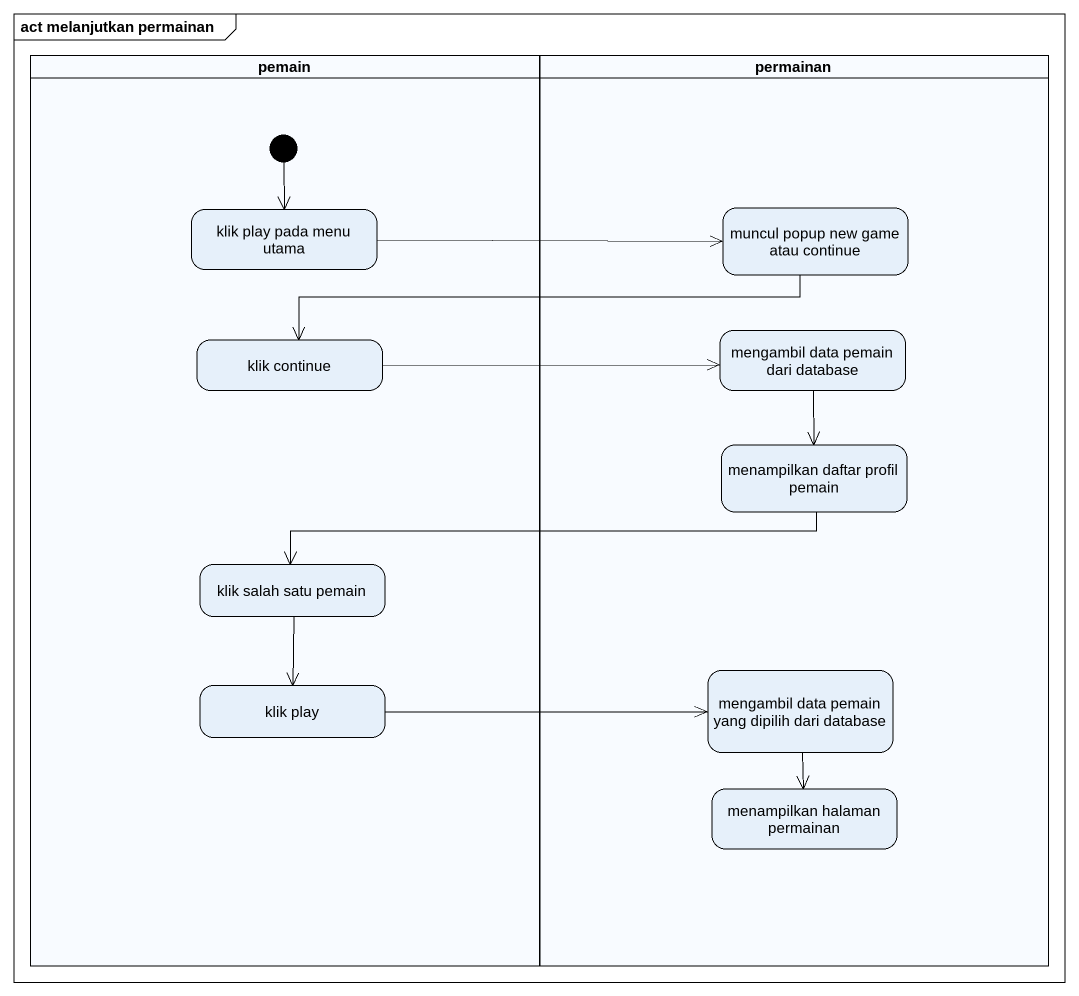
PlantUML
@startuml
mainframe act melanjutkan permainan
hide empty description
state pemain <<partition>> {
  state "klik play pada menu utama" as klik_play_pada_menu_utama
  state "klik continue" as klik_continue
  state "klik salah satu pemain" as klik_salah_satu_pemain
  state "klik play" as klik_play
  [*] --> klik_play_pada_menu_utama
}
state permainan <<partition>> {
  state "muncul popup new game atau continue" as muncul_popup_new_game_atau
  state "mengambil data pemain dari database" as mengambil_data_pemain_dari
  state "menampilkan daftar profil pemain" as menampilkan_daftar_profil
  state "mengambil data pemain yang dipilih dari database" as mengambil_data_pemain_yang
  state "menampilkan halaman permainan" as menampilkan_halaman
}
klik_play_pada_menu_utama -right-> muncul_popup_new_game_atau
muncul_popup_new_game_atau -left-> klik_continue
klik_continue -right-> mengambil_data_pemain_dari
mengambil_data_pemain_dari --> menampilkan_daftar_profil
menampilkan_daftar_profil -left-> klik_salah_satu_pemain
klik_salah_satu_pemain --> klik_play
klik_play -right-> mengambil_data_pemain_yang
mengambil_data_pemain_yang --> menampilkan_halaman
@enduml
